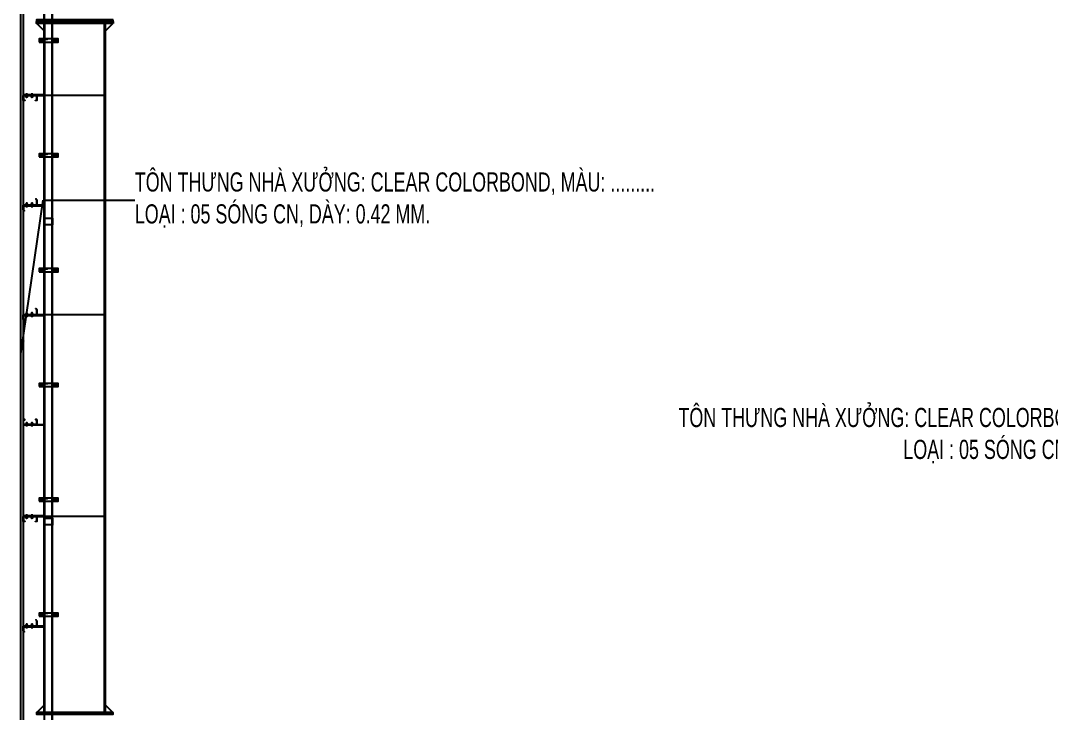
# Model space of a CAD drawing. Header units: inches. Extents: x 315041 to 662841, y -45540 to -35018.
# Drawn here: x 329693.7 to 329828.4, y -36388.8 to -36298.3 of the extents above; entities that cross this region are included whole.
import ezdxf

# ---------------------------------------------------------------- set-up
doc = ezdxf.new("R2010")
doc.units = ezdxf.units.IN
doc.header["$MEASUREMENT"] = 0
doc.linetypes.add('CENTER2', pattern=[28.575, 19.05, -3.175, 3.175, -3.175])
for name, color, linetype in [('2', 2, 'Continuous'), ('251', 251, 'Continuous'), ('3', 3, 'Continuous'), ('5', 5, 'Continuous'), ('6', 6, 'Continuous'), ('8', 8, 'Continuous'), ('9', 9, 'Continuous'), ('DOWNPOUT', 52, 'Continuous')]:
    doc.layers.add(name, color=color, linetype=linetype)
doc.styles.add('ST1H', font='vnshxh.shx', dxfattribs={"width": 0.7})
doc.dimstyles.new('3', dxfattribs={"dimtxt": 3.5, "dimasz": 1.8, "dimexe": 1, "dimexo": 0, "dimgap": 1, "dimtad": 1, "dimdec": 0, "dimlfac": 3, "dimzin": 0, "dimdsep": 46, "dimtxsty": 'ST1H', "dimblk": 'OBLIQUE', "dimcen": 1, "dimdle": 1, "dimclrd": 8, "dimclre": 8, "dimclrt": 3, "dimadec": 0, "dimazin": 0, "dimtfac": 1, "dimtdec": 0, "dimtix": 1, "dimtofl": 0, "dimtmove": 1, "dimatfit": 3, "dimfxl": 0.18, "dimtolj": 1, "dimtzin": 0, "dimlwd": -1, "dimlwe": -1, "dimarcsym": 1})

# ---------------------------------------------------------------- blocks, each defined once
blk = doc.blocks.new('A$C6A7930B6')
at = {"layer": '2'}
h = blk.add_hatch(dxfattribs=at)
h.set_pattern_fill('ANSI31', color=256, scale=0.125, angle=-90, style=0)
h.set_pattern_definition([(315, (3303.04439, 11524.56439), (0.011048543456, 0.011048543456), [])])
h.paths.add_polyline_path([(1.5, 1.19), (1.5, 0.62), (0.02, 0.62), (0.02, 0.12), (0.13, 0.01), (0.12, 0), (0, 0.12), (0, 0.63), (1.48, 0.63), (1.48, 1.18), (1.37, 1.29), (1.38, 1.3)])
at = {"layer": '251'}
h = blk.add_hatch(color=256, dxfattribs=at)
h.paths.add_polyline_path([(0.31, 0.67), (0.31, 0.67, 0.192582), (0.33, 0.68, 0.192582), (0.35, 0.67)])
h.paths.add_polyline_path([(0.4, 0.67, 0.192582), (0.42, 0.68, 0.192582), (0.44, 0.67)])
h = blk.add_hatch(color=256, dxfattribs=at)
h.paths.add_polyline_path([(0.31, 0.45), (0.31, 0.45, 0.192582), (0.33, 0.46, 0.192582), (0.35, 0.45)])
h.paths.add_polyline_path([(0.4, 0.45, 0.192582), (0.42, 0.46, 0.192582), (0.44, 0.45)])
h = blk.add_hatch(color=256, dxfattribs=at)
h.paths.add_polyline_path([(0.9, 0.67), (0.89, 0.67, 0.192582), (0.92, 0.68, 0.192582), (0.94, 0.67)])
h.paths.add_polyline_path([(0.98, 0.67, 0.192582), (1, 0.68, 0.192582), (1.02, 0.67)])
h = blk.add_hatch(color=256, dxfattribs=at)
h.paths.add_polyline_path([(0.9, 0.45), (0.89, 0.45, 0.192582), (0.92, 0.46, 0.192582), (0.94, 0.45)])
h.paths.add_polyline_path([(0.98, 0.45, 0.192582), (1, 0.46, 0.192582), (1.02, 0.45)])
at = {"layer": '9', "linetype": 'Continuous'}
h = blk.add_hatch(dxfattribs=at)
h.set_pattern_fill('ANSI31', color=250, scale=0.25, angle=-90, style=0)
h.set_pattern_definition([(315, (3302.900187, 11527.014995), (0.02209708691, 0.02209708691), [])])
h.paths.add_polyline_path([(2.29, 0.55), (2.29, 0.62), (0.13, 0.62), (0.13, 0.55)])
at = {"layer": '2'}
blk.add_lwpolyline([(1.5, 1.19), (1.5, 0.62), (0.02, 0.62), (0.02, 0.12), (0.13, 0.01), (0.12, 0), (0, 0.12), (0, 0.63), (1.48, 0.63), (1.48, 1.18), (1.37, 1.29), (1.38, 1.3)], close=True, dxfattribs=at)
at = {"layer": '5', "linetype": 'CENTER2', "ltscale": 0.2}
for p, q in [((0.38, 0.44), (0.38, 0.86)), ((0.96, 0.44), (0.96, 0.86))]:
    blk.add_line(p, q, dxfattribs=at)
at = {"layer": '6'}
blk.add_lwpolyline([(2.29, 0.55), (2.29, 0.62), (0.13, 0.62), (0.13, 0.55), (2.29, 0.55)], dxfattribs=at)
at = {"layer": '8'}
for p, q in [((0.29, 0.68), (0.29, 0.74)), ((0.29, 0.46), (0.29, 0.53)), ((0.44, 0.75), (0.31, 0.75)), ((0.44, 0.67), (0.31, 0.67)), ((0.44, 0.55), (0.31, 0.55)), ((0.44, 0.53), (0.31, 0.53)), ((0.44, 0.45), (0.31, 0.45)), ((0.34, 0.83), (0.33, 0.82)), ((0.33, 0.82), (0.34, 0.82)), ((0.34, 0.77), (0.33, 0.76)), ((0.33, 0.76), (0.33, 0.75)), ((0.33, 0.68), (0.33, 0.74)), ((0.33, 0.68), (0.33, 0.74)), ((0.33, 0.63), (0.33, 0.55)), ((0.33, 0.46), (0.33, 0.53)), ((0.33, 0.46), (0.33, 0.53)), ((0.42, 0.84), (0.34, 0.84)), ((0.34, 0.83), (0.34, 0.84)), ((0.34, 0.83), (0.38, 0.83)), ((0.35, 0.76), (0.42, 0.77)), ((0.43, 0.76), (0.35, 0.76)), ((0.38, 0.84), (0.38, 0.83)), ((0.38, 0.83), (0.38, 0.84)), ((0.42, 0.84), (0.42, 0.83)), ((0.42, 0.83), (0.42, 0.83)), ((0.42, 0.78), (0.43, 0.77)), ((0.42, 0.77), (0.43, 0.76)), ((0.43, 0.77), (0.42, 0.77)), ((0.42, 0.68), (0.42, 0.74)), ((0.42, 0.46), (0.42, 0.53)), ((0.43, 0.76), (0.43, 0.75)), ((0.43, 0.63), (0.43, 0.55)), ((0.46, 0.68), (0.46, 0.74)), ((0.46, 0.46), (0.46, 0.53)), ((0.87, 0.68), (0.87, 0.74)), ((0.87, 0.46), (0.87, 0.53)), ((1.02, 0.75), (0.89, 0.75)), ((1.02, 0.53), (0.89, 0.53)), ((1.02, 0.67), (0.9, 0.67)), ((1.02, 0.55), (0.9, 0.55)), ((1.02, 0.45), (0.9, 0.45)), ((0.92, 0.83), (0.91, 0.82)), ((0.91, 0.82), (0.92, 0.82)), ((0.92, 0.77), (0.91, 0.76)), ((0.91, 0.76), (0.91, 0.75)), ((0.91, 0.63), (0.91, 0.55)), ((1, 0.84), (0.92, 0.84)), ((0.92, 0.83), (0.92, 0.84)), ((0.92, 0.83), (0.96, 0.83)), ((0.92, 0.68), (0.92, 0.74)), ((0.92, 0.68), (0.92, 0.74)), ((0.92, 0.46), (0.92, 0.53)), ((0.92, 0.46), (0.92, 0.53)), ((0.93, 0.76), (1, 0.77)), ((1.01, 0.76), (0.93, 0.76)), ((0.96, 0.84), (0.96, 0.83)), ((0.96, 0.83), (0.96, 0.84)), ((1, 0.84), (1, 0.83)), ((1, 0.83), (1, 0.83)), ((1, 0.78), (1.01, 0.77)), ((1, 0.77), (1.01, 0.76)), ((1.01, 0.77), (1, 0.77)), ((1, 0.68), (1, 0.74)), ((1, 0.46), (1, 0.53)), ((1.01, 0.76), (1.01, 0.75)), ((1.01, 0.63), (1.01, 0.55)), ((1.05, 0.68), (1.05, 0.74)), ((1.05, 0.46), (1.05, 0.53))]:
    blk.add_line(p, q, dxfattribs=at)
for points in [[(0.28, 0.65), (0.28, 0.67), (0.47, 0.67), (0.47, 0.65)], [(0.28, 0.53), (0.28, 0.55), (0.47, 0.55), (0.47, 0.53)], [(0.34, 0.82), (0.33, 0.81), (0.34, 0.8), (0.42, 0.81), (0.43, 0.82), (0.42, 0.83)], [(0.34, 0.8), (0.33, 0.79), (0.34, 0.79), (0.42, 0.8), (0.43, 0.8), (0.42, 0.81)], [(0.34, 0.79), (0.33, 0.78), (0.34, 0.77), (0.42, 0.78), (0.43, 0.79), (0.42, 0.8)], [(0.86, 0.65), (0.86, 0.67), (1.06, 0.67), (1.06, 0.65)], [(0.86, 0.53), (0.86, 0.55), (1.06, 0.55), (1.06, 0.53)], [(0.92, 0.82), (0.91, 0.81), (0.92, 0.8), (1, 0.81), (1.01, 0.82), (1, 0.83)], [(0.92, 0.8), (0.91, 0.79), (0.92, 0.79), (1, 0.8), (1.01, 0.8), (1, 0.81)], [(0.92, 0.79), (0.91, 0.78), (0.92, 0.77), (1, 0.78), (1.01, 0.79), (1, 0.8)]]:
    blk.add_lwpolyline(points, close=True, dxfattribs=at)
for centre, start, end in [((0.31, 0.72), 46.3972, 133.6028), ((0.31, 0.7), 226.3972, 313.6028), ((0.31, 0.5), 46.3972, 133.6028), ((0.31, 0.49), 226.3972, 313.6028), ((0.35, 0.72), 90, 133.6028), ((0.35, 0.7), 226.3972, 270), ((0.35, 0.5), 90, 133.6028), ((0.35, 0.49), 226.3972, 270), ((0.4, 0.72), 46.3972, 90), ((0.4, 0.7), 270, 313.6028), ((0.4, 0.5), 46.3972, 90), ((0.4, 0.49), 270, 313.6028), ((0.44, 0.72), 46.3972, 133.6028), ((0.44, 0.7), 226.3972, 313.6028), ((0.44, 0.5), 46.3972, 133.6028), ((0.44, 0.49), 226.3972, 313.6028), ((0.89, 0.72), 46.3972, 133.6028), ((0.89, 0.7), 226.3972, 313.6028), ((0.89, 0.5), 46.3972, 133.6028), ((0.89, 0.49), 226.3972, 313.6028), ((0.94, 0.72), 90, 133.6028), ((0.94, 0.7), 226.3972, 270), ((0.94, 0.5), 90, 133.6028), ((0.94, 0.49), 226.3972, 270), ((0.98, 0.72), 46.3972, 90), ((0.98, 0.7), 270, 313.6028), ((0.98, 0.5), 46.3972, 90), ((0.98, 0.49), 270, 313.6028), ((1.02, 0.72), 46.3972, 133.6028), ((1.02, 0.7), 226.3972, 313.6028), ((1.02, 0.5), 46.3972, 133.6028), ((1.02, 0.49), 226.3972, 313.6028)]:
    blk.add_arc(centre, 0.0314, start, end, dxfattribs=at)
blk = doc.blocks.new('*U148')
at = {"layer": '251'}
h = blk.add_hatch(color=256, dxfattribs=at)
h.paths.add_polyline_path([(-0.053, -0.04), (-0.053, -0.043, -0.192582), (-0.048, -0.029, -0.192582), (-0.053, -0.014)])
h.paths.add_polyline_path([(-0.053, 0.014, -0.192582), (-0.048, 0.029, -0.192582), (-0.053, 0.043)])
h = blk.add_hatch(color=256, dxfattribs=at)
h.paths.add_polyline_path([(0.067, -0.04), (0.067, -0.043, -0.192582), (0.073, -0.029, -0.192582), (0.067, -0.014)])
h.paths.add_polyline_path([(0.067, 0.014, -0.192582), (0.073, 0.029, -0.192582), (0.067, 0.043)])
at = {"layer": '5', "linetype": 'CENTER2', "ltscale": 0.2}
blk.add_line((-0.077, 0), (0.206, 0), dxfattribs=at)
at = {"layer": '8'}
for p, q in [((-0.053, 0.04), (-0.053, -0.04)), ((-0.048, 0.058), (-0.006, 0.058)), ((-0.048, 0.029), (-0.006, 0.029)), ((0, 0.043), (0, -0.043)), ((0.056, 0.033), (0, 0.033)), ((0.056, -0.066), (0.056, 0.066)), ((0.056, 0.066), (0.067, 0.066)), ((0.067, -0.066), (0.067, 0.066)), ((0.067, 0.04), (0.067, -0.04)), ((0.073, 0.058), (0.115, 0.058)), ((0.073, 0.029), (0.115, 0.029)), ((0.12, 0.043), (0.12, -0.043)), ((0.128, 0.033), (0.12, 0.033)), ((0.132, 0.027), (0.128, 0.033)), ((0.128, 0.033), (0.128, -0.017)), ((0.128, -0.017), (0.132, 0.027)), ((0.138, 0.033), (0.132, 0.027)), ((0.142, 0.027), (0.138, 0.033)), ((0.175, 0.03), (0.172, 0.027)), ((0.18, 0.027), (0.175, 0.03)), ((0.177, -0.027), (0.178, 0)), ((0.18, 0), (0.178, 0)), ((0.178, 0), (0.18, 0)), ((0.18, 0.027), (0.18, -0.027)), ((-0.048, -0.029), (-0.006, -0.029)), ((-0.048, -0.029), (-0.006, -0.029)), ((-0.048, -0.058), (-0.006, -0.058)), ((0.056, -0.033), (0, -0.033)), ((0.056, -0.066), (0.067, -0.066)), ((0.073, -0.029), (0.115, -0.029)), ((0.073, -0.029), (0.115, -0.029)), ((0.073, -0.058), (0.115, -0.058)), ((0.131, -0.033), (0.12, -0.033)), ((0.137, -0.027), (0.131, -0.033)), ((0.171, -0.033), (0.167, -0.027)), ((0.177, -0.027), (0.171, -0.033)), ((0.177, -0.027), (0.18, -0.027))]:
    blk.add_line(p, q, dxfattribs=at)
for points in [[(0.147, -0.027), (0.141, -0.033), (0.137, -0.027), (0.142, 0.027), (0.148, 0.033), (0.152, 0.027)], [(0.157, -0.027), (0.151, -0.033), (0.147, -0.027), (0.152, 0.027), (0.158, 0.033), (0.162, 0.027)], [(0.167, -0.027), (0.161, -0.033), (0.157, -0.027), (0.162, 0.027), (0.168, 0.033), (0.172, 0.027)]]:
    blk.add_lwpolyline(points, close=True, dxfattribs=at)
for centre, start, end in [((-0.032, 0.043), 136.39718, 223.60282), ((-0.032, 0.014), 136.39718, 180), ((-0.021, 0.043), 316.39718, 43.60282), ((-0.021, 0.014), 0, 43.60282), ((0.088, 0.043), 136.39718, 223.60282), ((0.088, 0.014), 136.39718, 180), ((0.099, 0.043), 316.39718, 43.60282), ((0.099, 0.014), 0, 43.60282), ((-0.032, -0.014), 180, 223.60282), ((-0.032, -0.043), 136.39718, 223.60282), ((-0.021, -0.014), 316.39718, 0), ((-0.021, -0.043), 316.39718, 43.60282), ((0.088, -0.014), 180, 223.60282), ((0.088, -0.043), 136.39718, 223.60282), ((0.099, -0.014), 316.39718, 0), ((0.099, -0.043), 316.39718, 43.60282)]:
    blk.add_arc(centre, 0.0209, start, end, dxfattribs=at)
blk = doc.blocks.new('*U149')
at = {"layer": '251'}
h = blk.add_hatch(color=256, dxfattribs=at)
h.paths.add_polyline_path([(-0.053, -0.04), (-0.053, -0.043, -0.192582), (-0.048, -0.029, -0.192582), (-0.053, -0.014)])
h.paths.add_polyline_path([(-0.053, 0.014, -0.192582), (-0.048, 0.029, -0.192582), (-0.053, 0.043)])
h = blk.add_hatch(color=256, dxfattribs=at)
h.paths.add_polyline_path([(0.067, -0.04), (0.067, -0.043, -0.192582), (0.073, -0.029, -0.192582), (0.067, -0.014)])
h.paths.add_polyline_path([(0.067, 0.014, -0.192582), (0.073, 0.029, -0.192582), (0.067, 0.043)])
at = {"layer": '5', "linetype": 'CENTER2', "ltscale": 0.2}
blk.add_line((-0.077, 0), (0.206, 0), dxfattribs=at)
at = {"layer": '8'}
for p, q in [((-0.053, 0.04), (-0.053, -0.04)), ((-0.048, 0.058), (-0.006, 0.058)), ((-0.048, 0.029), (-0.006, 0.029)), ((0, 0.043), (0, -0.043)), ((0.056, 0.033), (0, 0.033)), ((0.056, -0.066), (0.056, 0.066)), ((0.056, 0.066), (0.067, 0.066)), ((0.067, -0.066), (0.067, 0.066)), ((0.067, 0.04), (0.067, -0.04)), ((0.073, 0.058), (0.115, 0.058)), ((0.073, 0.029), (0.115, 0.029)), ((0.12, 0.043), (0.12, -0.043)), ((0.128, 0.033), (0.12, 0.033)), ((0.132, 0.027), (0.128, 0.033)), ((0.128, 0.033), (0.128, -0.017)), ((0.128, -0.017), (0.132, 0.027)), ((0.138, 0.033), (0.132, 0.027)), ((0.142, 0.027), (0.138, 0.033)), ((0.175, 0.03), (0.172, 0.027)), ((0.18, 0.027), (0.175, 0.03)), ((0.177, -0.027), (0.178, 0)), ((0.18, 0), (0.178, 0)), ((0.178, 0), (0.18, 0)), ((0.18, 0.027), (0.18, -0.027)), ((-0.048, -0.029), (-0.006, -0.029)), ((-0.048, -0.029), (-0.006, -0.029)), ((-0.048, -0.058), (-0.006, -0.058)), ((0.056, -0.033), (0, -0.033)), ((0.056, -0.066), (0.067, -0.066)), ((0.073, -0.029), (0.115, -0.029)), ((0.073, -0.029), (0.115, -0.029)), ((0.073, -0.058), (0.115, -0.058)), ((0.131, -0.033), (0.12, -0.033)), ((0.137, -0.027), (0.131, -0.033)), ((0.171, -0.033), (0.167, -0.027)), ((0.177, -0.027), (0.171, -0.033)), ((0.177, -0.027), (0.18, -0.027))]:
    blk.add_line(p, q, dxfattribs=at)
for points in [[(0.147, -0.027), (0.141, -0.033), (0.137, -0.027), (0.142, 0.027), (0.148, 0.033), (0.152, 0.027)], [(0.157, -0.027), (0.151, -0.033), (0.147, -0.027), (0.152, 0.027), (0.158, 0.033), (0.162, 0.027)], [(0.167, -0.027), (0.161, -0.033), (0.157, -0.027), (0.162, 0.027), (0.168, 0.033), (0.172, 0.027)]]:
    blk.add_lwpolyline(points, close=True, dxfattribs=at)
for centre, start, end in [((-0.032, 0.043), 136.39718, 223.60282), ((-0.032, 0.014), 136.39718, 180), ((-0.021, 0.043), 316.39718, 43.60282), ((-0.021, 0.014), 0, 43.60282), ((0.088, 0.043), 136.39718, 223.60282), ((0.088, 0.014), 136.39718, 180), ((0.099, 0.043), 316.39718, 43.60282), ((0.099, 0.014), 0, 43.60282), ((-0.032, -0.014), 180, 223.60282), ((-0.032, -0.043), 136.39718, 223.60282), ((-0.021, -0.014), 316.39718, 0), ((-0.021, -0.043), 316.39718, 43.60282), ((0.088, -0.014), 180, 223.60282), ((0.088, -0.043), 136.39718, 223.60282), ((0.099, -0.014), 316.39718, 0), ((0.099, -0.043), 316.39718, 43.60282)]:
    blk.add_arc(centre, 0.0209, start, end, dxfattribs=at)
blk = doc.blocks.new('A$C174458B3')
at = {"layer": '2'}
blk.add_lwpolyline([(1.33, 0.02), (1.48, 0.02), (1.48, 0.52), (0.02, 0.52), (0.02, 0.02), (0.17, 0.02), (0.17, 0), (0, 0), (0, 0.54), (1.5, 0.54), (1.5, 0), (1.33, 0), (1.33, 0.02)], dxfattribs=at)
at = {"layer": '5'}
blk.add_lwpolyline([(2.29, 0.54), (2.29, 0.61), (0.13, 0.61), (0.13, 0.54), (2.29, 0.54)], dxfattribs=at)
at = {"layer": '251', "color": 147, "xscale": 1.5, "yscale": 1.5, "zscale": 1.5, "rotation": 270}
for name, p in [('*U149', (0.38, 0.61)), ('*U148', (0.96, 0.61))]:
    blk.add_blockref(name, p, dxfattribs=at)
blk = doc.blocks.new('_Oblique')
at = {"color": 0, "linetype": 'ByBlock', "lineweight": -2}
blk.add_line((-0.5, -0.5), (0.5, 0.5), dxfattribs=at)

msp = doc.modelspace()

# ---------------------------------------------------------------- hatches: boundary and pattern name
h = msp.add_hatch()
h.set_pattern_fill('ANSI31', color=1, scale=0.15, style=0)
h.set_pattern_definition([(45, (319267.18048, -35130.556415), (-0.013258252147, 0.013258252147), [])])
edge = h.paths.add_edge_path()
edge.add_line((329697.1976, -36300.6976), (329696.7976, -36300.6976))
edge.add_line((329696.7976, -36300.6976), (329696.7976, -36301.0976))
edge.add_arc((329696.7976, -36301.0676), 0.03, 270, 360)
edge.add_line((329696.8276, -36301.0676), (329696.8276, -36300.7276))
edge.add_line((329696.8276, -36300.7276), (329697.1676, -36300.7276))
edge.add_arc((329697.1676, -36300.6976), 0.03, 270, 360)
h = msp.add_hatch()
h.set_pattern_fill('ANSI31', color=1, scale=0.15, style=0)
h.set_pattern_definition([(45, (319267.18048, -35145.556415), (-0.013258252147, 0.013258252147), [])])
edge = h.paths.add_edge_path()
edge.add_line((329697.1976, -36315.6976), (329696.7976, -36315.6976))
edge.add_line((329696.7976, -36315.6976), (329696.7976, -36316.0976))
edge.add_arc((329696.7976, -36316.0676), 0.03, 270, 360)
edge.add_line((329696.8276, -36316.0676), (329696.8276, -36315.7276))
edge.add_line((329696.8276, -36315.7276), (329697.1676, -36315.7276))
edge.add_arc((329697.1676, -36315.6976), 0.03, 270, 360)
h = msp.add_hatch()
h.set_pattern_fill('ANSI31', color=1, scale=0.15, style=0)
h.set_pattern_definition([(45, (319267.18048, -35160.556415), (-0.013258252147, 0.013258252147), [])])
edge = h.paths.add_edge_path()
edge.add_line((329697.1976, -36330.6976), (329696.7976, -36330.6976))
edge.add_line((329696.7976, -36330.6976), (329696.7976, -36331.0976))
edge.add_arc((329696.7976, -36331.0676), 0.03, 270, 360)
edge.add_line((329696.8276, -36331.0676), (329696.8276, -36330.7276))
edge.add_line((329696.8276, -36330.7276), (329697.1676, -36330.7276))
edge.add_arc((329697.1676, -36330.6976), 0.03, 270, 360)
h = msp.add_hatch()
h.set_pattern_fill('ANSI31', color=1, scale=0.15, style=0)
h.set_pattern_definition([(45, (319267.18048, -35175.556415), (-0.013258252147, 0.013258252147), [])])
edge = h.paths.add_edge_path()
edge.add_line((329697.1976, -36345.6976), (329696.7976, -36345.6976))
edge.add_line((329696.7976, -36345.6976), (329696.7976, -36346.0976))
edge.add_arc((329696.7976, -36346.0676), 0.03, 270, 360)
edge.add_line((329696.8276, -36346.0676), (329696.8276, -36345.7276))
edge.add_line((329696.8276, -36345.7276), (329697.1676, -36345.7276))
edge.add_arc((329697.1676, -36345.6976), 0.03, 270, 360)
h = msp.add_hatch()
h.set_pattern_fill('ANSI31', color=1, scale=0.15, style=0)
h.set_pattern_definition([(45, (319267.18048, -35190.556415), (-0.013258252147, 0.013258252147), [])])
edge = h.paths.add_edge_path()
edge.add_line((329697.1976, -36360.6976), (329696.7976, -36360.6976))
edge.add_line((329696.7976, -36360.6976), (329696.7976, -36361.0976))
edge.add_arc((329696.7976, -36361.0676), 0.03, 270, 360)
edge.add_line((329696.8276, -36361.0676), (329696.8276, -36360.7276))
edge.add_line((329696.8276, -36360.7276), (329697.1676, -36360.7276))
edge.add_arc((329697.1676, -36360.6976), 0.03, 270, 360)
h = msp.add_hatch()
h.set_pattern_fill('ANSI31', color=1, scale=0.15, style=0)
h.set_pattern_definition([(45, (319267.18048, -35205.556415), (-0.013258252147, 0.013258252147), [])])
edge = h.paths.add_edge_path()
edge.add_line((329697.1976, -36375.6976), (329696.7976, -36375.6976))
edge.add_line((329696.7976, -36375.6976), (329696.7976, -36376.0976))
edge.add_arc((329696.7976, -36376.0676), 0.03, 270, 360)
edge.add_line((329696.8276, -36376.0676), (329696.8276, -36375.7276))
edge.add_line((329696.8276, -36375.7276), (329697.1676, -36375.7276))
edge.add_arc((329697.1676, -36375.6976), 0.03, 270, 360)

# ---------------------------------------------------------------- linework, layer by layer
at = {"color": 2}
for points in [[(329696.0721, -36301.0976), (329698.5721, -36301.0976), (329698.5721, -36300.6976), (329696.0721, -36300.6976)], [(329696.0721, -36316.0976), (329698.5721, -36316.0976), (329698.5721, -36315.6976), (329696.0721, -36315.6976)], [(329696.0721, -36331.0976), (329698.5721, -36331.0976), (329698.5721, -36330.6976), (329696.0721, -36330.6976)], [(329696.0721, -36346.0976), (329698.5721, -36346.0976), (329698.5721, -36345.6976), (329696.0721, -36345.6976)], [(329696.0721, -36361.0976), (329698.5721, -36361.0976), (329698.5721, -36360.6976), (329696.0721, -36360.6976)], [(329696.0721, -36376.0976), (329698.5721, -36376.0976), (329698.5721, -36375.6976), (329696.0721, -36375.6976)]]:
    msp.add_lwpolyline(points, close=True, dxfattribs=at)
at = {"color": 1}
for points in [[(329697.1976, -36300.6976), (329696.7976, -36300.6976), (329696.7976, -36301.0976), (329696.7976, -36301.0976, 0.41421356), (329696.8276, -36301.0676), (329696.8276, -36300.7276), (329697.1676, -36300.7276, 0.41421356), (329697.1976, -36300.6976)], [(329697.1976, -36315.6976), (329696.7976, -36315.6976), (329696.7976, -36316.0976), (329696.7976, -36316.0976, 0.41421356), (329696.8276, -36316.0676), (329696.8276, -36315.7276), (329697.1676, -36315.7276, 0.41421356), (329697.1976, -36315.6976)], [(329697.1976, -36330.6976), (329696.7976, -36330.6976), (329696.7976, -36331.0976), (329696.7976, -36331.0976, 0.41421356), (329696.8276, -36331.0676), (329696.8276, -36330.7276), (329697.1676, -36330.7276, 0.41421356), (329697.1976, -36330.6976)], [(329697.1976, -36345.6976), (329696.7976, -36345.6976), (329696.7976, -36346.0976), (329696.7976, -36346.0976, 0.41421356), (329696.8276, -36346.0676), (329696.8276, -36345.7276), (329697.1676, -36345.7276, 0.41421356), (329697.1976, -36345.6976)], [(329697.1976, -36360.6976), (329696.7976, -36360.6976), (329696.7976, -36361.0976), (329696.7976, -36361.0976, 0.41421356), (329696.8276, -36361.0676), (329696.8276, -36360.7276), (329697.1676, -36360.7276, 0.41421356), (329697.1976, -36360.6976)], [(329697.1976, -36375.6976), (329696.7976, -36375.6976), (329696.7976, -36376.0976), (329696.7976, -36376.0976, 0.41421356), (329696.8276, -36376.0676), (329696.8276, -36375.7276), (329697.1676, -36375.7276, 0.41421356), (329697.1976, -36375.6976)]]:
    msp.add_lwpolyline(points, format="xyb", close=True, dxfattribs=at)
at = {"layer": '2', "color": 9}
for p, q in [((329696.7393, -36388.6769), (329696.7393, -36214.3329)), ((329696.7393, -36299.6269), (329695.7893, -36298.6769)), ((329696.7393, -36388.6769), (329696.7393, -36298.6769)), ((329696.8393, -36388.6769), (329696.8393, -36298.6769)), ((329704.6393, -36388.6769), (329704.6393, -36298.6769)), ((329704.7393, -36388.6769), (329704.7393, -36298.6769)), ((329704.7393, -36299.6269), (329705.6893, -36298.6769)), ((329704.6393, -36308.076), (329696.8393, -36308.076)), ((329704.6393, -36336.7427), (329696.8393, -36336.7427)), ((329704.6393, -36363.076), (329696.8393, -36363.076)), ((329696.7393, -36387.7269), (329695.7893, -36388.6769)), ((329704.7393, -36387.7269), (329705.6893, -36388.6769))]:
    msp.add_line(p, q, dxfattribs=at)
for points in [[(329705.7393, -36298.1769), (329695.7393, -36298.1769), (329695.7393, -36298.4269), (329705.7393, -36298.4269)], [(329705.7393, -36298.6769), (329695.7393, -36298.6769), (329695.7393, -36298.4269), (329705.7393, -36298.4269)], [(329705.7393, -36388.6769), (329695.7393, -36388.6769), (329695.7393, -36388.9269), (329705.7393, -36388.9269)]]:
    msp.add_lwpolyline(points, close=True, dxfattribs=at)
at = {"layer": '3'}
msp.add_lwpolyline([(329693.6893, -36447.0118), (329693.6893, -36186.0769), (329693.9893, -36186.0769), (329693.9893, -36447.0118)], close=True, dxfattribs=at)
msp.add_lwpolyline([(329693.6993, -36447.0118), (329693.6993, -36186.0869), (329693.9793, -36186.0869), (329693.9793, -36447.0118)], dxfattribs=at)
at = {"layer": 'DOWNPOUT', "color": 1, "true_color": 0xfa051e}
for p, q in [((329696.2996, -36300.8976), (329696.5468, -36300.8976)), ((329696.4276, -36300.7717), (329696.4276, -36301.012)), ((329697.9883, -36300.8976), (329698.2355, -36300.8976)), ((329698.1163, -36300.7717), (329698.1163, -36301.012)), ((329696.2996, -36315.8976), (329696.5468, -36315.8976)), ((329696.4276, -36315.7717), (329696.4276, -36316.012)), ((329697.9883, -36315.8976), (329698.2355, -36315.8976)), ((329698.1163, -36315.7717), (329698.1163, -36316.012)), ((329696.2996, -36330.8976), (329696.5468, -36330.8976)), ((329696.4276, -36330.7717), (329696.4276, -36331.012)), ((329697.9883, -36330.8976), (329698.2355, -36330.8976)), ((329698.1163, -36330.7717), (329698.1163, -36331.012)), ((329696.4276, -36345.7717), (329696.4276, -36346.012)), ((329698.1163, -36345.7717), (329698.1163, -36346.012)), ((329696.2996, -36345.8976), (329696.5468, -36345.8976)), ((329697.9883, -36345.8976), (329698.2355, -36345.8976)), ((329696.2996, -36360.8976), (329696.5468, -36360.8976)), ((329696.4276, -36360.7717), (329696.4276, -36361.012)), ((329697.9883, -36360.8976), (329698.2355, -36360.8976)), ((329698.1163, -36360.7717), (329698.1163, -36361.012)), ((329696.2996, -36375.8976), (329696.5468, -36375.8976)), ((329696.4276, -36375.7717), (329696.4276, -36376.012)), ((329697.9883, -36375.8976), (329698.2355, -36375.8976)), ((329698.1163, -36375.7717), (329698.1163, -36376.012))]:
    msp.add_line(p, q, dxfattribs=at)
at = {"layer": 'DOWNPOUT', "color": 222}
for points in [[(329697.8217, -36324.937), (329697.8217, -36285.816), (329697.856, -36285.714), (329697.856, -36284.9352), (329696.6846, -36284.9352), (329696.6846, -36285.714), (329696.719, -36285.816), (329696.719, -36324.937)], [(329697.824, -36364.1484), (329697.824, -36325.0274), (329697.8583, -36324.9253), (329697.8583, -36324.1466), (329696.6869, -36324.1466), (329696.6869, -36324.9253), (329696.7212, -36325.0274), (329696.7212, -36364.1484)], [(329697.8262, -36403.3597), (329697.8262, -36364.2388), (329697.8606, -36364.1367), (329697.8606, -36363.358), (329696.6892, -36363.358), (329696.6892, -36364.1367), (329696.7235, -36364.2388), (329696.7235, -36403.3597)]]:
    msp.add_lwpolyline(points, close=True, dxfattribs=at)
for points in [[(329697.7851, -36324.937), (329697.7851, -36285.8277), (329697.8194, -36285.7257), (329697.8194, -36284.9529)], [(329697.7874, -36364.1484), (329697.7874, -36325.0391), (329697.8217, -36324.937), (329697.8217, -36324.1643)], [(329697.7896, -36403.3597), (329697.7896, -36364.2504), (329697.824, -36364.1484), (329697.824, -36363.3756)]]:
    msp.add_lwpolyline(points, dxfattribs=at)
at = {"layer": 'DOWNPOUT', "color": 1, "true_color": 0xfa051e}
for points in [[(329696.2685, -36301.0976), (329698.3757, -36301.0976), (329698.3757, -36300.6976), (329696.2685, -36300.6976)], [(329696.2685, -36316.0976), (329698.3757, -36316.0976), (329698.3757, -36315.6976), (329696.2685, -36315.6976)], [(329696.2685, -36331.0976), (329698.3757, -36331.0976), (329698.3757, -36330.6976), (329696.2685, -36330.6976)], [(329696.2685, -36346.0976), (329698.3757, -36346.0976), (329698.3757, -36345.6976), (329696.2685, -36345.6976)], [(329696.2685, -36361.0976), (329698.3757, -36361.0976), (329698.3757, -36360.6976), (329696.2685, -36360.6976)], [(329696.2685, -36376.0976), (329698.3757, -36376.0976), (329698.3757, -36375.6976), (329696.2685, -36375.6976)]]:
    msp.add_lwpolyline(points, close=True, dxfattribs=at)
for centre, radius in [((329696.4276, -36300.8976), 0.09), ((329696.4276, -36300.8976), 0.06), ((329698.1163, -36300.8976), 0.09), ((329698.1163, -36300.8976), 0.06), ((329696.4276, -36315.8976), 0.09), ((329696.4276, -36315.8976), 0.06), ((329698.1163, -36315.8976), 0.09), ((329698.1163, -36315.8976), 0.06), ((329696.4276, -36330.8976), 0.09), ((329696.4276, -36330.8976), 0.06), ((329698.1163, -36330.8976), 0.09), ((329698.1163, -36330.8976), 0.06), ((329696.4276, -36345.8976), 0.09), ((329698.1163, -36345.8976), 0.09), ((329696.4276, -36345.8976), 0.06), ((329698.1163, -36345.8976), 0.06), ((329696.4276, -36360.8976), 0.09), ((329696.4276, -36360.8976), 0.06), ((329698.1163, -36360.8976), 0.09), ((329698.1163, -36360.8976), 0.06), ((329696.4276, -36375.8976), 0.09), ((329696.4276, -36375.8976), 0.06), ((329698.1163, -36375.8976), 0.09), ((329698.1163, -36375.8976), 0.06)]:
    msp.add_circle(centre, radius, dxfattribs=at)

# ---------------------------------------------------------------- block references
at = {"layer": '2', "xscale": 1.200000000011642, "yscale": 1.200000000011642, "zscale": 1.2}
for name, p in [('A$C174458B3', (329693.9893, -36308.726)), ('A$C6A7930B6', (329693.9893, -36323.1518)), ('A$C6A7930B6', (329693.9893, -36337.4851)), ('A$C174458B3', (329693.9893, -36363.726)), ('A$C6A7930B6', (329693.9893, -36378.1518))]:
    msp.add_blockref(name, p, dxfattribs=at)
at = {"layer": '2', "xscale": -1.200000000011642, "yscale": 1.200000000011642, "zscale": 1.2, "rotation": 180}
msp.add_blockref('A$C174458B3', (329693.9893, -36350.4261), dxfattribs=at)

# ---------------------------------------------------------------- texts
at = {"layer": '3', "char_height": 2.5, "style": 'ST1H', "bg_fill": 2}
for insert, attachment_point in [((329708.5844, -36321.7407), 4), ((329847.6846, -36352.5075), 6)]:
    msp.add_mtext('\\A1;t«n TH¦NG nhµ x\xadëng: CLEAR COLORBOND, mµu: .........\\PLo¹i : 05 SãNG CN, dµy: 0.42 mm.', dxfattribs=dict(at, insert=insert, attachment_point=attachment_point))

# ---------------------------------------------------------------- next in the draw order: leaders
at = {"color": 9}
msp.add_leader([(329693.6893, -36341.8154), (329696.5858, -36321.7407), (329708.5844, -36321.7407)], dimstyle='3', override={"dimgap": 1, "dimtad": 0}, dxfattribs=at)

doc.saveas('drawing.dxf')
